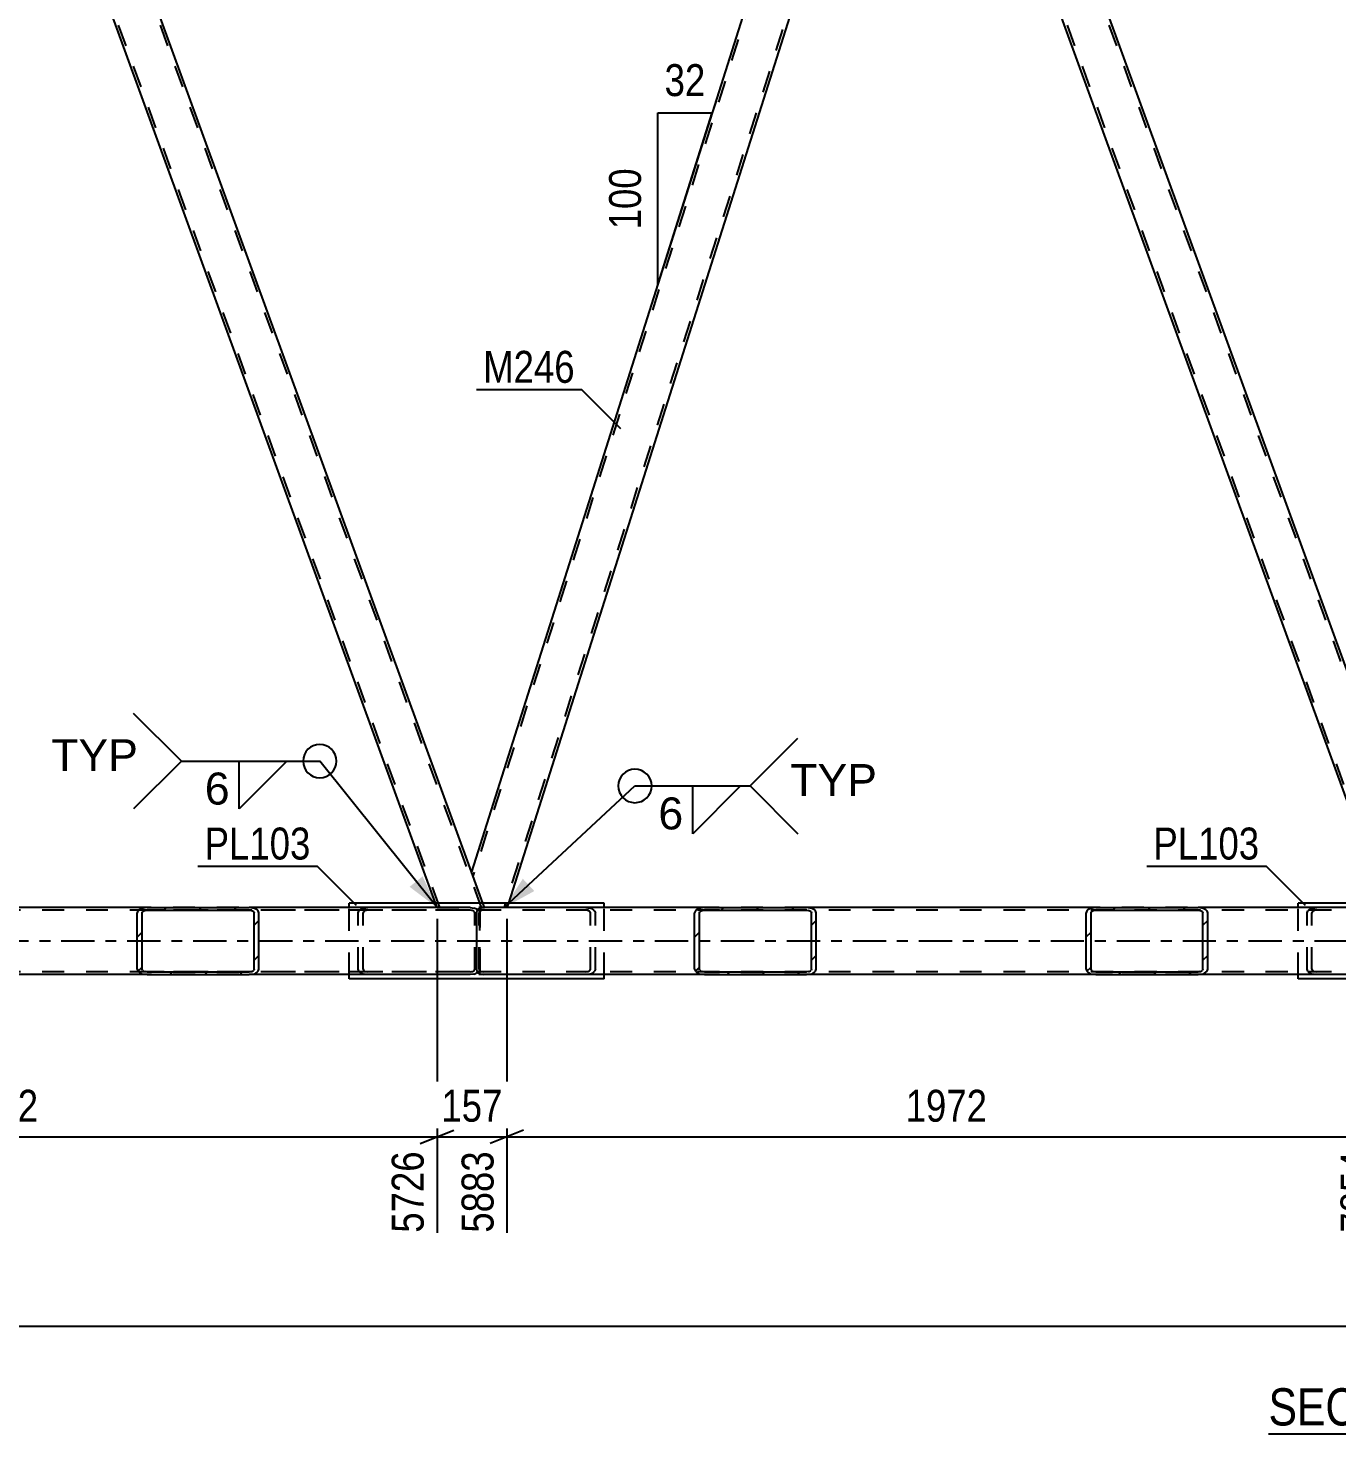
# Model space of a CAD drawing. Header units: millimetres. Extents: x -832 to 357, y -842 to -1.
# Drawn here: x -550.7 to -433.3, y -413.3 to -287.2 of the extents above; entities that cross this region are included whole.
import ezdxf

# ---------------------------------------------------------------- set-up
doc = ezdxf.new("R2010")
doc.units = ezdxf.units.MM
doc.linetypes.add('DXK_LINE_DOT2', pattern=[3.9198, 1.9599, -1.9599])
doc.linetypes.add('DXK_LINE_DOT3', pattern=[5.9187, 2.979, -0.9799, 0.9799, -0.9799])
doc.styles.add('Arial', font='ARIAL.TTF', dxfattribs={"height": 0.2})
doc.styles.add('Arial Narrow', font='ARIALN.TTF', dxfattribs={"height": 0.2})

# ---------------------------------------------------------------- blocks, each defined once
blk = doc.blocks.new('Unknown-570388851-23 - 1253')
at = {"color": 6, "linetype": 'Continuous'}
blk.add_line((-439.45, -413.32), (-411.38, -413.32), dxfattribs=at)
at = {"color": 0, "linetype": 'Continuous'}
for points in [[(-421.34, -412.57), (-421.34, -409.07), (-439.45, -409.07), (-439.45, -412.57)], [(-417.52, -412.57), (-417.52, -409.07), (-420.29, -409.07), (-420.29, -412.57)], [(-415.2, -412.57), (-415.2, -409.07), (-416.47, -409.07), (-416.47, -412.57)], [(-411.38, -412.57), (-411.38, -409.07), (-414.15, -409.07), (-414.15, -412.57)]]:
    blk.add_wipeout(points, dxfattribs=at)
at = {"color": 7, "linetype": 'Continuous', "style": 'Arial Narrow'}
for s, p in [('SECTION ', (-439.45, -412.57)), ('C', (-420.29, -412.57)), ('C', (-414.15, -412.57)), ('-', (-416.47, -412.57))]:
    blk.add_text(s, height=3.34, dxfattribs=at).set_placement(p)
blk = doc.blocks.new('Part-570388851-1846 - 1253')
at = {"color": 2, "linetype": 'Continuous'}
for p, q in [((-499.05, -365.7), (-521.93, -365.7)), ((-521.93, -366.1), (-521.93, -365.7)), ((-499.05, -366.1), (-499.05, -365.7)), ((-521.93, -372.5), (-521.93, -372.1)), ((-499.05, -372.5), (-499.05, -372.1)), ((-499.05, -372.5), (-521.93, -372.5))]:
    blk.add_line(p, q, dxfattribs=at)
at = {"color": 7, "linetype": 'DXK_LINE_DOT2'}
for p, q in [((-521.93, -372.1), (-521.93, -366.1)), ((-499.05, -372.1), (-499.05, -366.1))]:
    blk.add_line(p, q, dxfattribs=at)
blk = doc.blocks.new('Part-570388851-1885 - 1253')
at = {"color": 2, "linetype": 'Continuous'}
for p, q in [((-413.92, -365.7), (-436.8, -365.7)), ((-436.8, -366.1), (-436.8, -365.7)), ((-413.92, -366.1), (-413.92, -365.7)), ((-436.8, -372.5), (-436.8, -372.1)), ((-413.92, -372.5), (-413.92, -372.1)), ((-413.92, -372.5), (-436.8, -372.5))]:
    blk.add_line(p, q, dxfattribs=at)
at = {"color": 7, "linetype": 'DXK_LINE_DOT2'}
for p, q in [((-436.8, -372.1), (-436.8, -366.1)), ((-413.92, -372.1), (-413.92, -366.1))]:
    blk.add_line(p, q, dxfattribs=at)
blk = doc.blocks.new('Part-570388851-1890 - 1253')
at = {"linetype": 'Continuous'}
h = blk.add_hatch(dxfattribs=at)
h.set_pattern_fill('', scale=0.7, style=0, pattern_type=0)
h.set_pattern_definition([(45, (-490.8789, -371.8068), (-1.57154, 1.57154), [])])
h.paths.add_polyline_path([(-490.95, -371.62), (-490.88, -371.81), (-490.69, -371.96), (-490.41, -372.07), (-490.07, -372.1), (-480.9, -372.1), (-480.57, -372.07), (-480.29, -371.96), (-480.1, -371.81), (-480.03, -371.62), (-480.03, -366.58), (-480.1, -366.4), (-480.29, -366.24), (-480.57, -366.14), (-480.9, -366.1), (-490.07, -366.1), (-490.41, -366.14), (-490.69, -366.24), (-490.88, -366.4), (-490.95, -366.58)])
h.paths.add_polyline_path([(-490.48, -366.49), (-490.38, -366.41), (-490.24, -366.36), (-490.07, -366.34), (-480.9, -366.34), (-480.74, -366.36), (-480.59, -366.41), (-480.5, -366.49), (-480.47, -366.58), (-480.47, -371.62), (-480.5, -371.71), (-480.59, -371.79), (-480.74, -371.84), (-480.9, -371.86), (-490.07, -371.86), (-490.24, -371.84), (-490.38, -371.79), (-490.48, -371.71), (-490.51, -371.62), (-490.51, -366.58)])
at = {"color": 2, "linetype": 'Continuous'}
for p, q in [((-510.49, -366.58), (-510.46, -366.4)), ((-510.49, -371.62), (-510.49, -366.58)), ((-510.46, -366.4), (-510.37, -366.24)), ((-510.37, -366.24), (-510.23, -366.14)), ((-510.23, -366.14), (-509.89, -366.1)), ((-490.07, -366.1), (-509.89, -366.1)), ((-490.88, -366.4), (-490.95, -366.58)), ((-490.95, -371.62), (-490.95, -366.58)), ((-490.51, -366.58), (-490.48, -366.49)), ((-490.51, -371.62), (-490.51, -366.58)), ((-490.07, -366.1), (-490.41, -366.14)), ((-490.24, -366.36), (-490.07, -366.34)), ((-490.07, -366.1), (-480.9, -366.1)), ((-490.07, -366.34), (-480.9, -366.34)), ((-480.57, -366.14), (-480.9, -366.1)), ((-480.9, -366.34), (-480.74, -366.36)), ((-480.5, -366.49), (-480.47, -366.58)), ((-480.47, -371.62), (-480.47, -366.58)), ((-480.03, -366.58), (-480.1, -366.4)), ((-480.03, -371.62), (-480.03, -366.58)), ((-510.46, -371.81), (-510.49, -371.62)), ((-510.37, -371.96), (-510.46, -371.81)), ((-510.23, -372.07), (-510.37, -371.96)), ((-510.23, -372.07), (-509.89, -372.1)), ((-490.07, -372.1), (-509.89, -372.1)), ((-490.95, -371.62), (-490.88, -371.81)), ((-490.48, -371.71), (-490.51, -371.62)), ((-490.41, -372.07), (-490.07, -372.1)), ((-490.07, -371.86), (-490.24, -371.84)), ((-490.07, -371.86), (-480.9, -371.86)), ((-490.07, -372.1), (-480.9, -372.1)), ((-480.74, -371.84), (-480.9, -371.86)), ((-480.9, -372.1), (-480.57, -372.07)), ((-480.47, -371.62), (-480.5, -371.71)), ((-480.1, -371.81), (-480.03, -371.62))]:
    blk.add_line(p, q, dxfattribs=at)
at = {"color": 7, "linetype": 'DXK_LINE_DOT2'}
for p, q in [((-510.26, -366.49), (-510.27, -366.58)), ((-510.27, -371.62), (-510.27, -366.58)), ((-510.2, -366.41), (-510.26, -366.49)), ((-510.23, -372.07), (-510.23, -366.14)), ((-510.06, -366.36), (-510.2, -366.41)), ((-510.2, -371.79), (-510.2, -366.41)), ((-509.89, -366.34), (-510.06, -366.36)), ((-480.9, -366.34), (-509.89, -366.34)), ((-500.72, -366.1), (-500.39, -366.14)), ((-500.56, -366.36), (-500.72, -366.34)), ((-500.29, -366.58), (-500.32, -366.49)), ((-500.29, -371.62), (-500.29, -366.58)), ((-499.92, -366.4), (-499.85, -366.58)), ((-499.85, -371.62), (-499.85, -366.58)), ((-480.9, -366.1), (-490.07, -366.1)), ((-510.27, -371.62), (-510.26, -371.71)), ((-510.26, -371.71), (-510.2, -371.79)), ((-510.2, -371.79), (-510.06, -371.84)), ((-510.06, -371.84), (-509.89, -371.86)), ((-480.9, -371.86), (-509.89, -371.86)), ((-500.72, -371.86), (-500.56, -371.84)), ((-500.39, -372.07), (-500.72, -372.1)), ((-500.32, -371.71), (-500.29, -371.62)), ((-499.85, -371.62), (-499.92, -371.81)), ((-480.9, -372.1), (-490.07, -372.1))]:
    blk.add_line(p, q, dxfattribs=at)
for centre, radius, start, end in [((-500.63, -366.76), 0.408, 41.9269, 80.4778), ((-500.53, -366.95), 0.817, 41.9269, 80.4778), ((-500.63, -371.44), 0.408, 279.5223, 318.0732), ((-500.53, -371.26), 0.817, 279.5223, 318.0732)]:
    blk.add_arc(centre, radius, start, end, dxfattribs=at)
at = {"color": 2, "linetype": 'Continuous'}
for centre, radius, start, end in [((-490.27, -366.95), 0.817, 99.5223, 138.0732), ((-490.17, -366.76), 0.408, 99.5223, 138.0732), ((-480.8, -366.76), 0.408, 41.9269, 80.4778), ((-480.7, -366.95), 0.817, 41.9269, 80.4778), ((-490.27, -371.26), 0.817, 221.9269, 260.4778), ((-490.17, -371.44), 0.408, 221.9269, 260.4778), ((-480.8, -371.44), 0.408, 279.5223, 318.0732), ((-480.7, -371.26), 0.817, 279.5223, 318.0732)]:
    blk.add_arc(centre, radius, start, end, dxfattribs=at)
blk = doc.blocks.new('Part-570388851-2071 - 1253')
at = {"linetype": 'Continuous'}
h = blk.add_hatch(dxfattribs=at)
h.set_pattern_fill('', scale=0.7, style=0, pattern_type=0)
h.set_pattern_definition([(45, (-455.7548, -371.8068), (-1.57154, 1.57154), [])])
h.paths.add_polyline_path([(-455.82, -371.62), (-455.75, -371.81), (-455.57, -371.96), (-455.28, -372.07), (-454.95, -372.1), (-445.78, -372.1), (-445.45, -372.07), (-445.16, -371.96), (-444.97, -371.81), (-444.91, -371.62), (-444.91, -366.58), (-444.97, -366.4), (-445.16, -366.24), (-445.45, -366.14), (-445.78, -366.1), (-454.95, -366.1), (-455.28, -366.14), (-455.57, -366.24), (-455.75, -366.4), (-455.82, -366.58)])
h.paths.add_polyline_path([(-455.35, -366.49), (-455.26, -366.41), (-455.12, -366.36), (-454.95, -366.34), (-445.78, -366.34), (-445.61, -366.36), (-445.47, -366.41), (-445.38, -366.49), (-445.34, -366.58), (-445.34, -371.62), (-445.38, -371.71), (-445.47, -371.79), (-445.61, -371.84), (-445.78, -371.86), (-454.95, -371.86), (-455.12, -371.84), (-455.26, -371.79), (-455.35, -371.71), (-455.38, -371.62), (-455.38, -366.58)])
at = {"color": 2, "linetype": 'Continuous'}
for p, q in [((-455.75, -366.4), (-455.82, -366.58)), ((-455.82, -371.62), (-455.82, -366.58)), ((-455.38, -366.58), (-455.35, -366.49)), ((-455.38, -371.62), (-455.38, -366.58)), ((-454.95, -366.1), (-455.28, -366.14)), ((-455.12, -366.36), (-454.95, -366.34)), ((-454.95, -366.1), (-445.78, -366.1)), ((-454.95, -366.34), (-445.78, -366.34)), ((-425.96, -366.1), (-445.78, -366.1)), ((-445.45, -366.14), (-445.78, -366.1)), ((-445.78, -366.34), (-445.61, -366.36)), ((-445.38, -366.49), (-445.34, -366.58)), ((-445.34, -371.62), (-445.34, -366.58)), ((-444.91, -366.58), (-444.97, -366.4)), ((-444.91, -371.62), (-444.91, -366.58)), ((-425.96, -366.1), (-425.62, -366.14)), ((-455.82, -371.62), (-455.75, -371.81)), ((-455.35, -371.71), (-455.38, -371.62)), ((-455.28, -372.07), (-454.95, -372.1)), ((-454.95, -371.86), (-455.12, -371.84)), ((-454.95, -371.86), (-445.78, -371.86)), ((-454.95, -372.1), (-445.78, -372.1)), ((-445.61, -371.84), (-445.78, -371.86)), ((-445.78, -372.1), (-445.45, -372.07)), ((-425.96, -372.1), (-445.78, -372.1)), ((-445.34, -371.62), (-445.38, -371.71)), ((-444.97, -371.81), (-444.91, -371.62)), ((-425.62, -372.07), (-425.96, -372.1))]:
    blk.add_line(p, q, dxfattribs=at)
at = {"color": 7, "linetype": 'DXK_LINE_DOT2'}
for p, q in [((-454.95, -366.1), (-445.78, -366.1)), ((-425.96, -366.34), (-454.95, -366.34)), ((-436, -366.58), (-435.93, -366.4)), ((-436, -371.62), (-436, -366.58)), ((-435.53, -366.49), (-435.56, -366.58)), ((-435.56, -371.62), (-435.56, -366.58)), ((-435.46, -366.14), (-435.13, -366.1)), ((-435.13, -366.34), (-435.29, -366.36)), ((-425.79, -366.36), (-425.96, -366.34)), ((-425.52, -366.58), (-425.55, -366.49)), ((-425.52, -371.62), (-425.52, -366.58)), ((-425.15, -366.4), (-425.08, -366.58)), ((-425.08, -371.62), (-425.08, -366.58)), ((-425.96, -371.86), (-454.95, -371.86)), ((-454.95, -372.1), (-445.78, -372.1)), ((-435.93, -371.81), (-436, -371.62)), ((-435.56, -371.62), (-435.53, -371.71)), ((-435.13, -372.1), (-435.46, -372.07)), ((-435.29, -371.84), (-435.13, -371.86)), ((-425.96, -371.86), (-425.79, -371.84)), ((-425.55, -371.71), (-425.52, -371.62)), ((-425.08, -371.62), (-425.15, -371.81))]:
    blk.add_line(p, q, dxfattribs=at)
at = {"color": 2, "linetype": 'Continuous'}
for centre, radius, start, end in [((-455.15, -366.95), 0.817, 99.5223, 138.0732), ((-455.05, -366.76), 0.408, 99.5223, 138.0732), ((-445.68, -366.76), 0.408, 41.9269, 80.4778), ((-445.58, -366.95), 0.817, 41.9269, 80.4778), ((-425.76, -366.95), 0.817, 52.5176, 80.4778), ((-455.15, -371.26), 0.817, 221.9269, 260.4778), ((-455.05, -371.44), 0.408, 221.9269, 260.4778), ((-445.68, -371.44), 0.408, 279.5223, 318.0732), ((-445.58, -371.26), 0.817, 279.5223, 318.0732), ((-425.76, -371.26), 0.817, 279.5223, 307.4771)]:
    blk.add_arc(centre, radius, start, end, dxfattribs=at)
at = {"color": 7, "linetype": 'DXK_LINE_DOT2'}
for centre, radius, start, end in [((-435.33, -366.95), 0.817, 99.5223, 138.0732), ((-435.23, -366.76), 0.408, 99.5223, 138.0732), ((-425.86, -366.76), 0.408, 41.9269, 80.4778), ((-425.76, -366.95), 0.817, 41.9269, 52.5176), ((-435.33, -371.26), 0.817, 221.9269, 260.4778), ((-435.23, -371.44), 0.408, 221.9269, 260.4778), ((-425.86, -371.44), 0.408, 279.5223, 318.0732), ((-425.76, -371.26), 0.817, 307.4771, 318.0732)]:
    blk.add_arc(centre, radius, start, end, dxfattribs=at)
blk = doc.blocks.new('Part-570388851-1970 - 1253')
at = {"color": 7, "linetype": 'DXK_LINE_DOT2'}
for p, q in [((-467.98, -247.1), (-472.24, -247.1)), ((-471.07, -250.31), (-472.24, -247.1)), ((-428.67, -366.1), (-471.98, -247.1)), ((-424.92, -366.1), (-468.24, -247.1)), ((-467.84, -247.5), (-467.98, -247.1)), ((-424.67, -366.1), (-425.84, -362.9)), ((-428.93, -366.1), (-429.07, -365.7)), ((-428.93, -366.1), (-424.67, -366.1))]:
    blk.add_line(p, q, dxfattribs=at)
at = {"color": 2, "linetype": 'Continuous'}
for p, q in [((-425.84, -362.9), (-467.84, -247.5)), ((-429.07, -365.7), (-471.07, -250.31))]:
    blk.add_line(p, q, dxfattribs=at)
blk = doc.blocks.new('Part-570388851-1975 - 1253')
at = {"color": 7, "linetype": 'DXK_LINE_DOT2'}
for p, q in [((-553.12, -247.1), (-557.37, -247.1)), ((-556.21, -250.31), (-557.37, -247.1)), ((-513.8, -366.1), (-557.12, -247.1)), ((-510.06, -366.1), (-553.37, -247.1)), ((-552.97, -247.5), (-553.12, -247.1)), ((-509.8, -366.1), (-510.97, -362.9)), ((-514.06, -366.1), (-514.21, -365.7)), ((-514.06, -366.1), (-509.8, -366.1))]:
    blk.add_line(p, q, dxfattribs=at)
at = {"color": 2, "linetype": 'Continuous'}
for p, q in [((-510.97, -362.9), (-552.97, -247.5)), ((-514.21, -365.7), (-556.21, -250.31))]:
    blk.add_line(p, q, dxfattribs=at)
blk = doc.blocks.new('Part-570388851-2073 - 1253')
at = {"linetype": 'Continuous'}
h = blk.add_hatch(dxfattribs=at)
h.set_pattern_fill('', scale=0.7, style=0, pattern_type=0)
h.set_pattern_definition([(45, (-540.889, -371.8068), (-1.57154, 1.57154), [])])
h.paths.add_polyline_path([(-540.96, -371.62), (-540.89, -371.81), (-540.7, -371.96), (-540.42, -372.07), (-540.08, -372.1), (-530.91, -372.1), (-530.58, -372.07), (-530.3, -371.96), (-530.11, -371.81), (-530.04, -371.62), (-530.04, -366.58), (-530.11, -366.4), (-530.3, -366.24), (-530.58, -366.14), (-530.91, -366.1), (-540.08, -366.1), (-540.42, -366.14), (-540.7, -366.24), (-540.89, -366.4), (-540.96, -366.58)])
h.paths.add_polyline_path([(-540.49, -366.49), (-540.39, -366.41), (-540.25, -366.36), (-540.08, -366.34), (-530.91, -366.34), (-530.75, -366.36), (-530.6, -366.41), (-530.51, -366.49), (-530.48, -366.58), (-530.48, -371.62), (-530.51, -371.71), (-530.6, -371.79), (-530.75, -371.84), (-530.91, -371.86), (-540.08, -371.86), (-540.25, -371.84), (-540.39, -371.79), (-540.49, -371.71), (-540.52, -371.62), (-540.52, -366.58)])
at = {"color": 2, "linetype": 'Continuous'}
for p, q in [((-540.89, -366.4), (-540.96, -366.58)), ((-540.96, -371.62), (-540.96, -366.58)), ((-540.52, -366.58), (-540.49, -366.49)), ((-540.52, -371.62), (-540.52, -366.58)), ((-540.08, -366.1), (-540.42, -366.14)), ((-540.25, -366.36), (-540.08, -366.34)), ((-540.08, -366.1), (-530.91, -366.1)), ((-540.08, -366.34), (-530.91, -366.34)), ((-511.09, -366.1), (-530.91, -366.1)), ((-530.58, -366.14), (-530.91, -366.1)), ((-530.91, -366.34), (-530.75, -366.36)), ((-530.51, -366.49), (-530.48, -366.58)), ((-530.48, -371.62), (-530.48, -366.58)), ((-530.04, -366.58), (-530.11, -366.4)), ((-530.04, -371.62), (-530.04, -366.58)), ((-511.09, -366.1), (-510.76, -366.14)), ((-540.96, -371.62), (-540.89, -371.81)), ((-540.49, -371.71), (-540.52, -371.62)), ((-540.42, -372.07), (-540.08, -372.1)), ((-540.08, -371.86), (-540.25, -371.84)), ((-540.08, -371.86), (-530.91, -371.86)), ((-540.08, -372.1), (-530.91, -372.1)), ((-530.75, -371.84), (-530.91, -371.86)), ((-530.91, -372.1), (-530.58, -372.07)), ((-511.09, -372.1), (-530.91, -372.1)), ((-530.48, -371.62), (-530.51, -371.71)), ((-530.11, -371.81), (-530.04, -371.62)), ((-510.76, -372.07), (-511.09, -372.1))]:
    blk.add_line(p, q, dxfattribs=at)
at = {"color": 7, "linetype": 'DXK_LINE_DOT2'}
for p, q in [((-540.08, -366.1), (-530.91, -366.1)), ((-511.09, -366.34), (-540.08, -366.34)), ((-521.13, -366.58), (-521.07, -366.4)), ((-521.13, -371.62), (-521.13, -366.58)), ((-520.66, -366.49), (-520.7, -366.58)), ((-520.7, -371.62), (-520.7, -366.58)), ((-520.6, -366.14), (-520.26, -366.1)), ((-520.26, -366.34), (-520.43, -366.36)), ((-510.93, -366.36), (-511.09, -366.34)), ((-510.66, -366.58), (-510.69, -366.49)), ((-510.66, -371.62), (-510.66, -366.58)), ((-510.29, -366.4), (-510.22, -366.58)), ((-510.22, -371.62), (-510.22, -366.58)), ((-511.09, -371.86), (-540.08, -371.86)), ((-540.08, -372.1), (-530.91, -372.1)), ((-521.07, -371.81), (-521.13, -371.62)), ((-520.7, -371.62), (-520.66, -371.71)), ((-520.26, -372.1), (-520.6, -372.07)), ((-520.43, -371.84), (-520.26, -371.86)), ((-511.09, -371.86), (-510.93, -371.84)), ((-510.69, -371.71), (-510.66, -371.62)), ((-510.22, -371.62), (-510.29, -371.81))]:
    blk.add_line(p, q, dxfattribs=at)
at = {"color": 2, "linetype": 'Continuous'}
for centre, radius, start, end in [((-540.28, -366.95), 0.817, 99.5223, 138.0732), ((-540.18, -366.76), 0.408, 99.5223, 138.0732), ((-530.81, -366.76), 0.408, 41.9269, 80.4778), ((-530.71, -366.95), 0.817, 41.9269, 80.4778), ((-510.89, -366.95), 0.817, 52.5176, 80.4778), ((-540.28, -371.26), 0.817, 221.9269, 260.4778), ((-540.18, -371.44), 0.408, 221.9269, 260.4778), ((-530.81, -371.44), 0.408, 279.5223, 318.0732), ((-530.71, -371.26), 0.817, 279.5223, 318.0732), ((-510.89, -371.26), 0.817, 279.5223, 307.4771)]:
    blk.add_arc(centre, radius, start, end, dxfattribs=at)
at = {"color": 7, "linetype": 'DXK_LINE_DOT2'}
for centre, radius, start, end in [((-520.46, -366.95), 0.817, 99.5223, 138.0732), ((-520.36, -366.76), 0.408, 99.5223, 138.0732), ((-510.99, -366.76), 0.408, 41.9269, 80.4778), ((-510.89, -366.95), 0.817, 41.9269, 52.5176), ((-520.46, -371.26), 0.817, 221.9269, 260.4778), ((-520.36, -371.44), 0.408, 221.9269, 260.4778), ((-510.99, -371.44), 0.408, 279.5223, 318.0732), ((-510.89, -371.26), 0.817, 307.4771, 318.0732)]:
    blk.add_arc(centre, radius, start, end, dxfattribs=at)
blk = doc.blocks.new('Part-570388851-2029 - 1253')
at = {"color": 7, "linetype": 'DXK_LINE_DOT2'}
for p, q in [((-65.38, -366.34), (-743.09, -366.34)), ((-480.9, -366.1), (-540.08, -366.1)), ((-395.77, -366.1), (-454.95, -366.1)), ((-65.38, -371.86), (-743.09, -371.86)), ((-65.38, -372.1), (-625.21, -372.1)), ((-480.91, -372.1), (-540.08, -372.1)), ((-395.77, -372.1), (-454.95, -372.1))]:
    blk.add_line(p, q, dxfattribs=at)
at = {"color": 2, "linetype": 'Continuous'}
for p, q in [((-540.08, -366.1), (-566.04, -366.1)), ((-454.95, -366.1), (-480.9, -366.1)), ((-540.08, -372.1), (-566.04, -372.1)), ((-454.95, -372.1), (-480.91, -372.1))]:
    blk.add_line(p, q, dxfattribs=at)
at = {"color": 7, "linetype": 'DXK_LINE_DOT3'}
blk.add_line((-65.38, -369.1), (-743.09, -369.1), dxfattribs=at)
blk = doc.blocks.new('Part-570388851-2049 - 1253')
at = {"color": 7, "linetype": 'DXK_LINE_DOT2'}
for p, q in [((-474, -247.1), (-510.84, -363.27)), ((-474.25, -247.1), (-474.38, -247.5)), ((-472.24, -247.1), (-474.25, -247.1)), ((-472.24, -247.1), (-472.09, -247.5)), ((-471.21, -249.94), (-508.04, -366.1)), ((-509.8, -366.1), (-509.95, -365.7)), ((-507.66, -365.7), (-507.79, -366.1)), ((-507.79, -366.1), (-509.8, -366.1))]:
    blk.add_line(p, q, dxfattribs=at)
at = {"color": 2, "linetype": 'Continuous'}
for p, q in [((-474.38, -247.5), (-510.97, -362.9)), ((-472.09, -247.5), (-471.07, -250.31)), ((-471.07, -250.31), (-507.66, -365.7)), ((-509.95, -365.7), (-510.97, -362.9))]:
    blk.add_line(p, q, dxfattribs=at)
blk = doc.blocks.new('StraightDimension-570388851-3513 - 1253')
at = {"color": 7, "linetype": 'Continuous'}
for p, q in [((-507.79, -367.1), (-507.79, -395.27)), ((-428.93, -367.1), (-428.93, -395.27)), ((-506.29, -386.06), (-509.29, -387.26)), ((-507.79, -386.66), (-428.93, -386.66)), ((-430.43, -387.26), (-427.43, -386.06))]:
    blk.add_line(p, q, dxfattribs=at)
at = {"color": 0}
blk.add_wipeout([(-464.1, -385.91), (-464.1, -381.71), (-472.61, -381.71), (-472.61, -385.91)], dxfattribs=at)
at = {"color": 3, "style": 'Arial Narrow'}
blk.add_text('1972', height=2.863, dxfattribs=at).set_placement((-472.01, -385.31))
at = {"color": 0, "linetype": 'Continuous'}
blk.add_wipeout([(-429.53, -387.36), (-433.73, -387.36), (-433.73, -395.87), (-429.53, -395.87)], dxfattribs=at)
at = {"color": 3, "linetype": 'Continuous', "style": 'Arial Narrow'}
blk.add_text('7854', height=2.863, rotation=90.0002, dxfattribs=at).set_placement((-430.13, -395.27))
blk = doc.blocks.new('StraightDimension-570388851-3477 - 1253')
at = {"color": 7, "linetype": 'Continuous'}
for p, q in [((-592.92, -367.1), (-592.92, -395.27)), ((-514.06, -367.1), (-514.06, -395.27)), ((-591.42, -386.06), (-594.42, -387.26)), ((-592.92, -386.66), (-514.06, -386.66)), ((-515.56, -387.26), (-512.56, -386.06))]:
    blk.add_line(p, q, dxfattribs=at)
at = {"color": 0}
blk.add_wipeout([(-549.24, -385.91), (-549.24, -381.71), (-557.75, -381.71), (-557.75, -385.91)], dxfattribs=at)
at = {"color": 3, "style": 'Arial Narrow'}
blk.add_text('1972', height=2.863, dxfattribs=at).set_placement((-557.15, -385.31))
at = {"color": 0, "linetype": 'Continuous'}
blk.add_wipeout([(-514.66, -387.36), (-518.86, -387.36), (-518.86, -395.87), (-514.66, -395.87)], dxfattribs=at)
at = {"color": 3, "linetype": 'Continuous', "style": 'Arial Narrow'}
blk.add_text('5726', height=2.863, rotation=90.0002, dxfattribs=at).set_placement((-515.26, -395.27))
blk = doc.blocks.new('StraightDimension-570388851-2238 - 1253')
at = {"color": 7, "linetype": 'Continuous'}
blk.add_line((-789.39, -403.67), (-52.48, -403.67), dxfattribs=at)
blk = doc.blocks.new('AngleDimension-570388851-2856 - 1253')
at = {"color": 7, "linetype": 'Continuous'}
for p, q in [((-489.02, -293.69), (-489.37, -294.77)), ((-494.26, -294.77), (-489.37, -294.77)), ((-494.26, -310.21), (-489.37, -294.77)), ((-494.26, -310.21), (-494.26, -294.77))]:
    blk.add_line(p, q, dxfattribs=at)
at = {"color": 0}
blk.add_wipeout([(-495.16, -299.15), (-499.36, -299.15), (-499.36, -305.83), (-495.16, -305.83)], dxfattribs=at)
at = {"color": 3, "style": 'Arial Narrow'}
blk.add_text('100', height=2.863, rotation=90.0002, dxfattribs=at).set_placement((-495.76, -305.23))
at = {"color": 0}
blk.add_wipeout([(-489.39, -293.87), (-489.39, -289.67), (-494.24, -289.67), (-494.24, -293.87)], dxfattribs=at)
at = {"color": 3, "style": 'Arial Narrow'}
blk.add_text('32', height=2.863, dxfattribs=at).set_placement((-493.64, -293.27))
blk = doc.blocks.new('StraightDimension-570388851-3495 - 1253')
at = {"color": 7, "linetype": 'Continuous'}
for p, q in [((-514.06, -367.1), (-514.06, -395.27)), ((-507.79, -367.1), (-507.79, -395.27)), ((-515.56, -387.26), (-512.56, -386.06)), ((-514.06, -386.66), (-507.79, -386.66)), ((-506.29, -386.06), (-509.29, -387.26))]:
    blk.add_line(p, q, dxfattribs=at)
at = {"color": 0}
blk.add_wipeout([(-507.58, -385.91), (-507.58, -381.71), (-514.27, -381.71), (-514.27, -385.91)], dxfattribs=at)
at = {"color": 0, "linetype": 'Continuous'}
blk.add_wipeout([(-508.39, -387.36), (-512.59, -387.36), (-512.59, -395.87), (-508.39, -395.87)], dxfattribs=at)
at = {"color": 3, "style": 'Arial Narrow'}
blk.add_text('157', height=2.863, dxfattribs=at).set_placement((-513.67, -385.31))
at = {"color": 3, "linetype": 'Continuous', "style": 'Arial Narrow'}
blk.add_text('5883', height=2.863, rotation=90.0002, dxfattribs=at).set_placement((-508.99, -395.27))
blk = doc.blocks.new('Mark-570388851-1842 - 1253')
at = {"color": 0}
blk.add_wipeout([(-525.41, -361.78), (-525.41, -358.78), (-534.91, -358.78), (-534.91, -361.78)], dxfattribs=at)
blk.add_wipeout([(-525.41, -361.78), (-525.41, -358.78), (-534.91, -358.78), (-534.91, -361.78)], dxfattribs=at)
at = {"color": 30, "linetype": 'Continuous'}
for p in [(-535.51, -362.38), (-521.27, -365.91)]:
    blk.add_line(p, (-524.81, -362.38), dxfattribs=at)
at = {"color": 3, "style": 'Arial Narrow'}
blk.add_text('PL103', height=2.863, dxfattribs=at).set_placement((-534.91, -361.78))
blk = doc.blocks.new('Mark-570388851-1881 - 1253')
at = {"color": 0}
blk.add_wipeout([(-440.27, -361.78), (-440.27, -358.78), (-449.78, -358.78), (-449.78, -361.78)], dxfattribs=at)
blk.add_wipeout([(-440.27, -361.78), (-440.27, -358.78), (-449.78, -358.78), (-449.78, -361.78)], dxfattribs=at)
at = {"color": 30, "linetype": 'Continuous'}
for p in [(-450.38, -362.38), (-436.14, -365.91)]:
    blk.add_line(p, (-439.67, -362.38), dxfattribs=at)
at = {"color": 3, "style": 'Arial Narrow'}
blk.add_text('PL103', height=2.863, dxfattribs=at).set_placement((-449.78, -361.78))
blk = doc.blocks.new('WeldMark-570388851-25498 - 1253')
at = {"linetype": 'Continuous'}
blk.add_hatch(color=30, dxfattribs=at).paths.add_polyline_path([(-505.33, -364.61), (-508.04, -366.1), (-506.36, -363.51)])
at = {"color": 3, "linetype": 'Continuous'}
for p, q in [((-485.97, -355.18), (-481.69, -350.89)), ((-491.12, -355.18), (-486.83, -355.18)), ((-486.83, -355.18), (-491.12, -359.47)), ((-491.12, -359.47), (-491.12, -355.18)), ((-485.97, -355.18), (-481.69, -359.47))]:
    blk.add_line(p, q, dxfattribs=at)
at = {"color": 30, "linetype": 'Continuous'}
for p, q in [((-508.04, -366.1), (-496.3, -355.18)), ((-496.3, -355.18), (-485.97, -355.18))]:
    blk.add_line(p, q, dxfattribs=at)
at = {"color": 3, "linetype": 'Continuous'}
blk.add_arc((-496.3, -355.18), 1.5, 90, 270, dxfattribs=at)
at = {"color": 0}
blk.add_wipeout([(-491.77, -359.28), (-491.77, -355.88), (-494.4, -355.88), (-494.4, -359.28)], dxfattribs=at)
at = {"color": 3, "linetype": 'Continuous'}
blk.add_arc((-496.3, -355.18), 1.5, 270, 90, dxfattribs=at)
at = {"color": 3, "style": 'Arial'}
blk.add_text('6', height=2.87, dxfattribs=at).set_placement((-494.2, -359.08))
at = {"color": 0, "linetype": 'Continuous'}
blk.add_wipeout([(-474.6, -356.08), (-474.6, -353.08), (-482.37, -353.08), (-482.37, -356.08)], dxfattribs=at)
blk.add_wipeout([(-474.6, -356.08), (-474.6, -353.08), (-482.37, -353.08), (-482.37, -356.08)], dxfattribs=at)
at = {"color": 3, "linetype": 'Continuous', "style": 'Arial'}
blk.add_text('TYP', height=2.865, dxfattribs=at).set_placement((-482.37, -356.08))
blk = doc.blocks.new('Mark-570388851-2045 - 1253')
at = {"color": 0}
blk.add_wipeout([(-501.69, -319), (-501.69, -316), (-509.92, -316), (-509.92, -319)], dxfattribs=at)
blk.add_wipeout([(-501.69, -319), (-501.69, -316), (-509.92, -316), (-509.92, -319)], dxfattribs=at)
at = {"color": 30, "linetype": 'Continuous'}
for p in [(-510.52, -319.6), (-497.56, -323.14)]:
    blk.add_line(p, (-501.09, -319.6), dxfattribs=at)
at = {"color": 3, "style": 'Arial Narrow'}
blk.add_text('M246', height=2.863, dxfattribs=at).set_placement((-509.92, -319))
blk = doc.blocks.new('WeldMark-570388851-25485 - 1253')
at = {"linetype": 'Continuous'}
blk.add_hatch(color=30, dxfattribs=at).paths.add_polyline_path([(-515.35, -363.29), (-514.06, -366.1), (-516.52, -364.23)])
at = {"color": 3, "linetype": 'Continuous'}
for p, q in [((-537, -352.95), (-541.29, -348.67)), ((-537, -352.95), (-541.29, -357.24)), ((-531.82, -352.95), (-527.54, -352.95)), ((-527.54, -352.95), (-531.82, -357.24)), ((-531.82, -357.24), (-531.82, -352.95))]:
    blk.add_line(p, q, dxfattribs=at)
at = {"color": 30, "linetype": 'Continuous'}
for p in [(-537, -352.95), (-514.06, -366.1)]:
    blk.add_line(p, (-524.58, -352.95), dxfattribs=at)
at = {"color": 3, "linetype": 'Continuous'}
for start, end in [(90, 270), (270, 90)]:
    blk.add_arc((-524.58, -352.95), 1.5, start, end, dxfattribs=at)
at = {"color": 0}
blk.add_wipeout([(-532.48, -357.05), (-532.48, -353.65), (-535.1, -353.65), (-535.1, -357.05)], dxfattribs=at)
at = {"color": 3, "style": 'Arial'}
blk.add_text('6', height=2.87, dxfattribs=at).set_placement((-534.9, -356.85))
at = {"color": 0, "linetype": 'Continuous'}
blk.add_wipeout([(-540.9, -353.85), (-540.9, -350.85), (-548.68, -350.85), (-548.68, -353.85)], dxfattribs=at)
blk.add_wipeout([(-540.9, -353.85), (-540.9, -350.85), (-548.68, -350.85), (-548.68, -353.85)], dxfattribs=at)
at = {"color": 3, "linetype": 'Continuous', "style": 'Arial'}
blk.add_text('TYP', height=2.865, dxfattribs=at).set_placement((-548.68, -353.85))

msp = doc.modelspace()

# ---------------------------------------------------------------- block references
for name in ['Part-570388851-1975 - 1253', 'Part-570388851-2049 - 1253', 'Part-570388851-1970 - 1253', 'Part-570388851-1846 - 1253', 'Part-570388851-1885 - 1253', 'Part-570388851-2029 - 1253', 'Part-570388851-2073 - 1253', 'Part-570388851-1890 - 1253', 'Part-570388851-2071 - 1253', 'Unknown-570388851-23 - 1253']:
    msp.add_blockref(name, (0, 0))

# ---------------------------------------------------------------- next in the draw order: block references
for name in ['StraightDimension-570388851-3477 - 1253', 'StraightDimension-570388851-3513 - 1253']:
    msp.add_blockref(name, (0, 0))

# ---------------------------------------------------------------- next in the draw order: block references
msp.add_blockref('StraightDimension-570388851-2238 - 1253', (0, 0))

# ---------------------------------------------------------------- next in the draw order: block references
for name in ['AngleDimension-570388851-2856 - 1253', 'Mark-570388851-2045 - 1253', 'WeldMark-570388851-25498 - 1253', 'Mark-570388851-1842 - 1253', 'Mark-570388851-1881 - 1253', 'StraightDimension-570388851-3495 - 1253']:
    msp.add_blockref(name, (0, 0))

# ---------------------------------------------------------------- next in the draw order: block references
msp.add_blockref('WeldMark-570388851-25485 - 1253', (0, 0))

doc.saveas('drawing.dxf')
